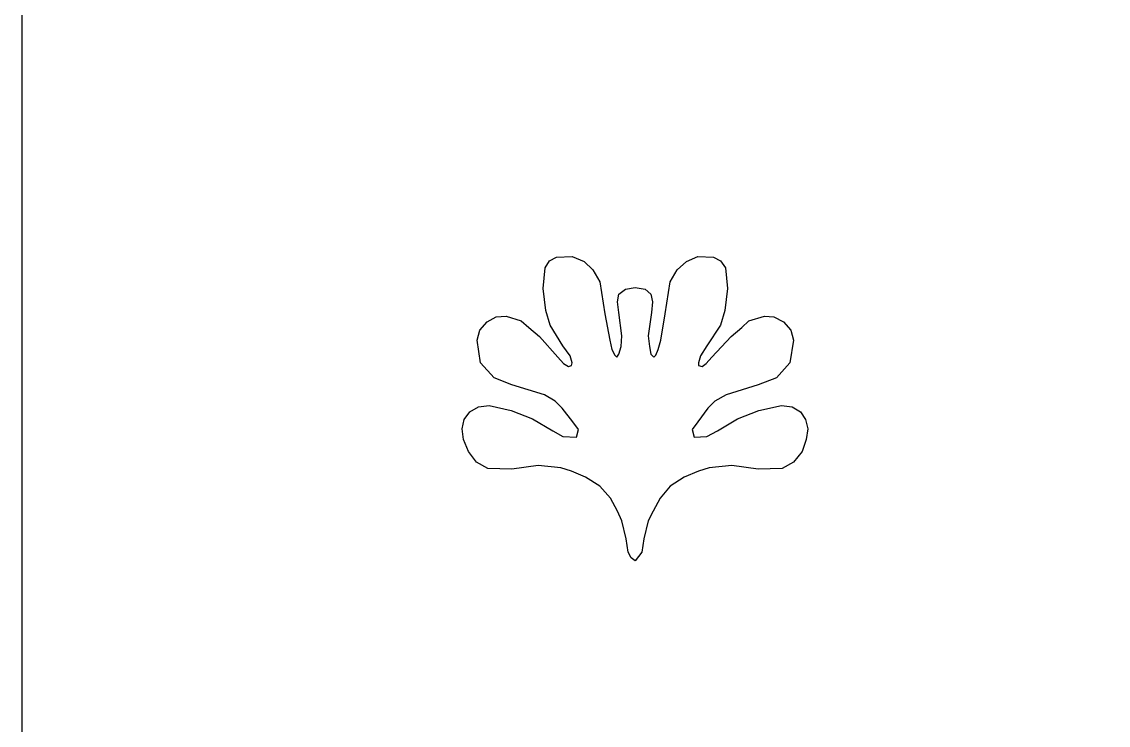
# Model space of a CAD drawing. Header units: centimetres. Extents: x -27 to -20.6, y -3.2 to 9.
# Drawn here: x -26.999 to -23.813, y 0.831 to 2.895 of the extents above; entities that cross this region are included whole.
import ezdxf

# ---------------------------------------------------------------- set-up
doc = ezdxf.new("R2010")
doc.units = ezdxf.units.CM
doc.header["$MEASUREMENT"] = 0
doc.layers.add('layer 1', color=7, linetype='Continuous')

msp = doc.modelspace()

# ---------------------------------------------------------------- linework, layer by layer
at = {"layer": 'layer 1', "lineweight": 30}
for points, knots in [([(-26.99914, -3.2112), (-26.99914, -3.2112), (-26.99914, 9.00077), (-26.99914, 9.00077), (-26.99914, 9.00077), (-26.99914, 9.00077), (-20.6277, 9.00077), (-20.6277, 9.00077), (-20.6277, 9.00077), (-20.6277, 9.00077), (-20.6277, -3.2112), (-20.6277, -3.2112), (-20.6277, -3.2112), (-20.6277, -3.2112), (-26.99914, -3.2112), (-26.99914, -3.2112)], [0, 0, 0, 0, 0.2, 0.2, 0.2, 0.2, 0.4, 0.4, 0.4, 0.4, 0.6, 0.6, 0.6, 0.6, 1, 1, 1, 1]), ([(-25.20014, 1.31347), (-25.20014, 1.31347), (-25.18143, 1.33842), (-25.18143, 1.33842), (-25.18143, 1.33842), (-25.18143, 1.33842), (-25.17516, 1.37797), (-25.17516, 1.37797), (-25.17516, 1.37797), (-25.17516, 1.37797), (-25.16269, 1.42999), (-25.16269, 1.42999), (-25.16269, 1.42999), (-25.16269, 1.42999), (-25.14812, 1.45911), (-25.14812, 1.45911), (-25.14812, 1.45911), (-25.14812, 1.45911), (-25.12732, 1.49657), (-25.12732, 1.49657), (-25.12732, 1.49657), (-25.12732, 1.49657), (-25.09819, 1.53194), (-25.09819, 1.53194), (-25.09819, 1.53194), (-25.09819, 1.53194), (-25.05659, 1.55898), (-25.05659, 1.55898), (-25.05659, 1.55898), (-25.05659, 1.55898), (-25.01499, 1.57563), (-25.01499, 1.57563), (-25.01499, 1.57563), (-25.01499, 1.57563), (-24.98377, 1.58601), (-24.98377, 1.58601), (-24.98377, 1.58601), (-24.98377, 1.58601), (-24.91722, 1.59228), (-24.91722, 1.59228), (-24.91722, 1.59228), (-24.91722, 1.59228), (-24.84025, 1.58187), (-24.84025, 1.58187), (-24.84025, 1.58187), (-24.84025, 1.58187), (-24.76951, 1.58396), (-24.76951, 1.58396), (-24.76951, 1.58396), (-24.76951, 1.58396), (-24.73621, 1.60267), (-24.73621, 1.60267), (-24.73621, 1.60267), (-24.73621, 1.60267), (-24.71126, 1.63389), (-24.71126, 1.63389), (-24.71126, 1.63389), (-24.71126, 1.63389), (-24.69875, 1.66925), (-24.69875, 1.66925), (-24.69875, 1.66925), (-24.69875, 1.66925), (-24.6946, 1.70047), (-24.6946, 1.70047), (-24.6946, 1.70047), (-24.6946, 1.70047), (-24.70084, 1.72751), (-24.70084, 1.72751), (-24.70084, 1.72751), (-24.70084, 1.72751), (-24.7154, 1.7504), (-24.7154, 1.7504), (-24.7154, 1.7504), (-24.7154, 1.7504), (-24.74038, 1.76497), (-24.74038, 1.76497), (-24.74038, 1.76497), (-24.74038, 1.76497), (-24.77157, 1.76914), (-24.77157, 1.76914), (-24.77157, 1.76914), (-24.77157, 1.76914), (-24.83816, 1.75458), (-24.83816, 1.75458), (-24.83816, 1.75458), (-24.83816, 1.75458), (-24.90056, 1.7296), (-24.90056, 1.7296), (-24.90056, 1.7296), (-24.90056, 1.7296), (-24.95882, 1.69423), (-24.95882, 1.69423), (-24.95882, 1.69423), (-24.95882, 1.69423), (-24.99004, 1.67758), (-24.99004, 1.67758), (-24.99004, 1.67758), (-24.99004, 1.67758), (-25.02746, 1.67549), (-25.02746, 1.67549), (-25.02746, 1.67549), (-25.02746, 1.67549), (-25.0337, 1.69838), (-25.0337, 1.69838), (-25.0337, 1.69838), (-25.0337, 1.69838), (-25.01708, 1.72127), (-25.01708, 1.72127), (-25.01708, 1.72127), (-25.01708, 1.72127), (-24.98795, 1.76082), (-24.98795, 1.76082), (-24.98795, 1.76082), (-24.98795, 1.76082), (-24.96715, 1.78162), (-24.96715, 1.78162), (-24.96715, 1.78162), (-24.96715, 1.78162), (-24.93384, 1.80033), (-24.93384, 1.80033), (-24.93384, 1.80033), (-24.93384, 1.80033), (-24.84025, 1.82946), (-24.84025, 1.82946), (-24.84025, 1.82946), (-24.84025, 1.82946), (-24.78614, 1.85029), (-24.78614, 1.85029), (-24.78614, 1.85029), (-24.78614, 1.85029), (-24.74662, 1.89399), (-24.74662, 1.89399), (-24.74662, 1.89399), (-24.74662, 1.89399), (-24.73621, 1.96054), (-24.73621, 1.96054), (-24.73621, 1.96054), (-24.73621, 1.96054), (-24.74453, 1.9897), (-24.74453, 1.9897), (-24.74453, 1.9897), (-24.74453, 1.9897), (-24.76533, 2.01465), (-24.76533, 2.01465), (-24.76533, 2.01465), (-24.76533, 2.01465), (-24.79446, 2.02921), (-24.79446, 2.02921), (-24.79446, 2.02921), (-24.79446, 2.02921), (-24.8215, 2.0313), (-24.8215, 2.0313), (-24.8215, 2.0313), (-24.8215, 2.0313), (-24.86728, 2.01674), (-24.86728, 2.01674), (-24.86728, 2.01674), (-24.86728, 2.01674), (-24.88809, 1.99799), (-24.88809, 1.99799), (-24.88809, 1.99799), (-24.88809, 1.99799), (-24.91928, 1.97095), (-24.91928, 1.97095), (-24.91928, 1.97095), (-24.91928, 1.97095), (-24.97547, 1.91061), (-24.97547, 1.91061), (-24.97547, 1.91061), (-24.97547, 1.91061), (-24.9921, 1.8919), (-24.9921, 1.8919), (-24.9921, 1.8919), (-24.9921, 1.8919), (-25.00457, 1.88357), (-25.00457, 1.88357), (-25.00457, 1.88357), (-25.00457, 1.88357), (-25.01499, 1.88566), (-25.01499, 1.88566), (-25.01499, 1.88566), (-25.01499, 1.88566), (-25.01499, 1.89399), (-25.01499, 1.89399), (-25.01499, 1.89399), (-25.01499, 1.89399), (-25.00875, 1.91479), (-25.00875, 1.91479), (-25.00875, 1.91479), (-25.00875, 1.91479), (-24.99004, 1.94392), (-24.99004, 1.94392), (-24.99004, 1.94392), (-24.99004, 1.94392), (-24.95049, 2.00426), (-24.95049, 2.00426), (-24.95049, 2.00426), (-24.95049, 2.00426), (-24.93802, 2.04796), (-24.93802, 2.04796), (-24.93802, 2.04796), (-24.93802, 2.04796), (-24.92969, 2.11245), (-24.92969, 2.11245), (-24.92969, 2.11245), (-24.92969, 2.11245), (-24.93593, 2.1728), (-24.93593, 2.1728), (-24.93593, 2.1728), (-24.93593, 2.1728), (-24.95049, 2.1936), (-24.95049, 2.1936), (-24.95049, 2.1936), (-24.95049, 2.1936), (-24.97129, 2.20398), (-24.97129, 2.20398), (-24.97129, 2.20398), (-24.97129, 2.20398), (-25.01708, 2.20607), (-25.01708, 2.20607), (-25.01708, 2.20607), (-25.01708, 2.20607), (-25.05035, 2.19151), (-25.05035, 2.19151), (-25.05035, 2.19151), (-25.05035, 2.19151), (-25.07739, 2.16653), (-25.07739, 2.16653), (-25.07739, 2.16653), (-25.07739, 2.16653), (-25.09819, 2.13116), (-25.09819, 2.13116), (-25.09819, 2.13116), (-25.09819, 2.13116), (-25.11276, 2.03754), (-25.11276, 2.03754), (-25.11276, 2.03754), (-25.11276, 2.03754), (-25.12526, 1.96054), (-25.12526, 1.96054), (-25.12526, 1.96054), (-25.12526, 1.96054), (-25.13356, 1.9335), (-25.13356, 1.9335), (-25.13356, 1.9335), (-25.13356, 1.9335), (-25.1398, 1.91684), (-25.1398, 1.91684), (-25.1398, 1.91684), (-25.1398, 1.91684), (-25.14607, 1.91061), (-25.14607, 1.91061), (-25.14607, 1.91061), (-25.14607, 1.91061), (-25.15436, 1.91894), (-25.15436, 1.91894), (-25.15436, 1.91894), (-25.15436, 1.91894), (-25.15854, 1.94182), (-25.15854, 1.94182), (-25.15854, 1.94182), (-25.15854, 1.94182), (-25.16269, 1.97304), (-25.16269, 1.97304), (-25.16269, 1.97304), (-25.16269, 1.97304), (-25.1523, 2.04169), (-25.1523, 2.04169), (-25.1523, 2.04169), (-25.1523, 2.04169), (-25.15021, 2.07291), (-25.15021, 2.07291), (-25.15021, 2.07291), (-25.15021, 2.07291), (-25.15436, 2.0958), (-25.15436, 2.0958), (-25.15436, 2.0958), (-25.15436, 2.0958), (-25.17102, 2.11036), (-25.17102, 2.11036), (-25.17102, 2.11036), (-25.17102, 2.11036), (-25.20014, 2.11454), (-25.20014, 2.11454), (-25.20014, 2.11454), (-25.20014, 2.11454), (-25.22927, 2.11036), (-25.22927, 2.11036), (-25.22927, 2.11036), (-25.22927, 2.11036), (-25.24798, 2.0958), (-25.24798, 2.0958), (-25.24798, 2.0958), (-25.24798, 2.0958), (-25.25216, 2.07291), (-25.25216, 2.07291), (-25.25216, 2.07291), (-25.25216, 2.07291), (-25.24798, 2.04169), (-25.24798, 2.04169), (-25.24798, 2.04169), (-25.24798, 2.04169), (-25.23966, 1.97304), (-25.23966, 1.97304), (-25.23966, 1.97304), (-25.23966, 1.97304), (-25.24175, 1.94182), (-25.24175, 1.94182), (-25.24175, 1.94182), (-25.24175, 1.94182), (-25.24798, 1.91894), (-25.24798, 1.91894), (-25.24798, 1.91894), (-25.24798, 1.91894), (-25.25422, 1.91061), (-25.25422, 1.91061), (-25.25422, 1.91061), (-25.25422, 1.91061), (-25.26046, 1.91684), (-25.26046, 1.91684), (-25.26046, 1.91684), (-25.26046, 1.91684), (-25.26879, 1.9335), (-25.26879, 1.9335), (-25.26879, 1.9335), (-25.26879, 1.9335), (-25.27502, 1.96054), (-25.27502, 1.96054), (-25.27502, 1.96054), (-25.27502, 1.96054), (-25.28959, 2.03754), (-25.28959, 2.03754), (-25.28959, 2.03754), (-25.28959, 2.03754), (-25.30415, 2.13116), (-25.30415, 2.13116), (-25.30415, 2.13116), (-25.30415, 2.13116), (-25.32495, 2.16653), (-25.32495, 2.16653), (-25.32495, 2.16653), (-25.32495, 2.16653), (-25.34993, 2.19151), (-25.34993, 2.19151), (-25.34993, 2.19151), (-25.34993, 2.19151), (-25.3853, 2.20607), (-25.3853, 2.20607), (-25.3853, 2.20607), (-25.3853, 2.20607), (-25.43108, 2.20398), (-25.43108, 2.20398), (-25.43108, 2.20398), (-25.43108, 2.20398), (-25.45189, 2.1936), (-25.45189, 2.1936), (-25.45189, 2.1936), (-25.45189, 2.1936), (-25.46436, 2.1728), (-25.46436, 2.1728), (-25.46436, 2.1728), (-25.46436, 2.1728), (-25.4706, 2.11245), (-25.4706, 2.11245), (-25.4706, 2.11245), (-25.4706, 2.11245), (-25.46227, 2.04796), (-25.46227, 2.04796), (-25.46227, 2.04796), (-25.46227, 2.04796), (-25.44979, 2.00426), (-25.44979, 2.00426), (-25.44979, 2.00426), (-25.44979, 2.00426), (-25.41234, 1.94392), (-25.41234, 1.94392), (-25.41234, 1.94392), (-25.41234, 1.94392), (-25.39154, 1.91479), (-25.39154, 1.91479), (-25.39154, 1.91479), (-25.39154, 1.91479), (-25.3853, 1.89399), (-25.3853, 1.89399), (-25.3853, 1.89399), (-25.3853, 1.89399), (-25.38739, 1.88566), (-25.38739, 1.88566), (-25.38739, 1.88566), (-25.38739, 1.88566), (-25.39569, 1.88357), (-25.39569, 1.88357), (-25.39569, 1.88357), (-25.39569, 1.88357), (-25.41025, 1.8919), (-25.41025, 1.8919), (-25.41025, 1.8919), (-25.41025, 1.8919), (-25.4269, 1.91061), (-25.4269, 1.91061), (-25.4269, 1.91061), (-25.4269, 1.91061), (-25.48098, 1.97095), (-25.48098, 1.97095), (-25.48098, 1.97095), (-25.48098, 1.97095), (-25.5122, 1.99799), (-25.5122, 1.99799), (-25.5122, 1.99799), (-25.5122, 1.99799), (-25.53509, 2.01674), (-25.53509, 2.01674), (-25.53509, 2.01674), (-25.53509, 2.01674), (-25.57878, 2.0313), (-25.57878, 2.0313), (-25.57878, 2.0313), (-25.57878, 2.0313), (-25.60791, 2.02921), (-25.60791, 2.02921), (-25.60791, 2.02921), (-25.60791, 2.02921), (-25.63495, 2.01465), (-25.63495, 2.01465), (-25.63495, 2.01465), (-25.63495, 2.01465), (-25.65575, 1.9897), (-25.65575, 1.9897), (-25.65575, 1.9897), (-25.65575, 1.9897), (-25.66408, 1.96054), (-25.66408, 1.96054), (-25.66408, 1.96054), (-25.66408, 1.96054), (-25.65367, 1.89399), (-25.65367, 1.89399), (-25.65367, 1.89399), (-25.65367, 1.89399), (-25.61415, 1.85029), (-25.61415, 1.85029), (-25.61415, 1.85029), (-25.61415, 1.85029), (-25.56213, 1.82946), (-25.56213, 1.82946), (-25.56213, 1.82946), (-25.56213, 1.82946), (-25.46645, 1.80033), (-25.46645, 1.80033), (-25.46645, 1.80033), (-25.46645, 1.80033), (-25.43523, 1.78162), (-25.43523, 1.78162), (-25.43523, 1.78162), (-25.43523, 1.78162), (-25.41443, 1.76082), (-25.41443, 1.76082), (-25.41443, 1.76082), (-25.41443, 1.76082), (-25.38321, 1.72127), (-25.38321, 1.72127), (-25.38321, 1.72127), (-25.38321, 1.72127), (-25.36659, 1.69838), (-25.36659, 1.69838), (-25.36659, 1.69838), (-25.36659, 1.69838), (-25.37283, 1.67549), (-25.37283, 1.67549), (-25.37283, 1.67549), (-25.37283, 1.67549), (-25.41234, 1.67758), (-25.41234, 1.67758), (-25.41234, 1.67758), (-25.41234, 1.67758), (-25.44147, 1.69423), (-25.44147, 1.69423), (-25.44147, 1.69423), (-25.44147, 1.69423), (-25.50181, 1.7296), (-25.50181, 1.7296), (-25.50181, 1.7296), (-25.50181, 1.7296), (-25.56422, 1.75458), (-25.56422, 1.75458), (-25.56422, 1.75458), (-25.56422, 1.75458), (-25.62872, 1.76914), (-25.62872, 1.76914), (-25.62872, 1.76914), (-25.62872, 1.76914), (-25.6599, 1.76497), (-25.6599, 1.76497), (-25.6599, 1.76497), (-25.6599, 1.76497), (-25.68488, 1.7504), (-25.68488, 1.7504), (-25.68488, 1.7504), (-25.68488, 1.7504), (-25.70151, 1.72751), (-25.70151, 1.72751), (-25.70151, 1.72751), (-25.70151, 1.72751), (-25.70777, 1.70047), (-25.70777, 1.70047), (-25.70777, 1.70047), (-25.70777, 1.70047), (-25.70359, 1.66925), (-25.70359, 1.66925), (-25.70359, 1.66925), (-25.70359, 1.66925), (-25.68903, 1.63389), (-25.68903, 1.63389), (-25.68903, 1.63389), (-25.68903, 1.63389), (-25.66614, 1.60267), (-25.66614, 1.60267), (-25.66614, 1.60267), (-25.66614, 1.60267), (-25.63286, 1.58396), (-25.63286, 1.58396), (-25.63286, 1.58396), (-25.63286, 1.58396), (-25.56213, 1.58187), (-25.56213, 1.58187), (-25.56213, 1.58187), (-25.56213, 1.58187), (-25.48516, 1.59228), (-25.48516, 1.59228), (-25.48516, 1.59228), (-25.48516, 1.59228), (-25.41858, 1.58601), (-25.41858, 1.58601), (-25.41858, 1.58601), (-25.41858, 1.58601), (-25.38739, 1.57563), (-25.38739, 1.57563), (-25.38739, 1.57563), (-25.38739, 1.57563), (-25.34579, 1.55898), (-25.34579, 1.55898), (-25.34579, 1.55898), (-25.34579, 1.55898), (-25.30415, 1.53194), (-25.30415, 1.53194), (-25.30415, 1.53194), (-25.30415, 1.53194), (-25.27296, 1.49657), (-25.27296, 1.49657), (-25.27296, 1.49657), (-25.27296, 1.49657), (-25.25216, 1.45911), (-25.25216, 1.45911), (-25.25216, 1.45911), (-25.25216, 1.45911), (-25.23966, 1.42999), (-25.23966, 1.42999), (-25.23966, 1.42999), (-25.23966, 1.42999), (-25.22718, 1.37797), (-25.22718, 1.37797), (-25.22718, 1.37797), (-25.22718, 1.37797), (-25.22095, 1.33842), (-25.22095, 1.33842), (-25.22095, 1.33842), (-25.22095, 1.33842), (-25.21262, 1.32177), (-25.21262, 1.32177), (-25.21262, 1.32177), (-25.21262, 1.32177), (-25.20014, 1.31347), (-25.20014, 1.31347)], [0, 0, 0, 0, 0.0069444, 0.0069444, 0.0069444, 0.0069444, 0.0138889, 0.0138889, 0.0138889, 0.0138889, 0.0208333, 0.0208333, 0.0208333, 0.0208333, 0.0277778, 0.0277778, 0.0277778, 0.0277778, 0.0347222, 0.0347222, 0.0347222, 0.0347222, 0.0416667, 0.0416667, 0.0416667, 0.0416667, 0.0486111, 0.0486111, 0.0486111, 0.0486111, 0.0555556, 0.0555556, 0.0555556, 0.0555556, 0.0625, 0.0625, 0.0625, 0.0625, 0.0694444, 0.0694444, 0.0694444, 0.0694444, 0.0763889, 0.0763889, 0.0763889, 0.0763889, 0.0833333, 0.0833333, 0.0833333, 0.0833333, 0.0902778, 0.0902778, 0.0902778, 0.0902778, 0.0972222, 0.0972222, 0.0972222, 0.0972222, 0.1041667, 0.1041667, 0.1041667, 0.1041667, 0.1111111, 0.1111111, 0.1111111, 0.1111111, 0.1180556, 0.1180556, 0.1180556, 0.1180556, 0.125, 0.125, 0.125, 0.125, 0.1319444, 0.1319444, 0.1319444, 0.1319444, 0.1388889, 0.1388889, 0.1388889, 0.1388889, 0.1458333, 0.1458333, 0.1458333, 0.1458333, 0.1527778, 0.1527778, 0.1527778, 0.1527778, 0.1597222, 0.1597222, 0.1597222, 0.1597222, 0.1666667, 0.1666667, 0.1666667, 0.1666667, 0.1736111, 0.1736111, 0.1736111, 0.1736111, 0.1805556, 0.1805556, 0.1805556, 0.1805556, 0.1875, 0.1875, 0.1875, 0.1875, 0.1944444, 0.1944444, 0.1944444, 0.1944444, 0.2013889, 0.2013889, 0.2013889, 0.2013889, 0.2083333, 0.2083333, 0.2083333, 0.2083333, 0.2152778, 0.2152778, 0.2152778, 0.2152778, 0.2222222, 0.2222222, 0.2222222, 0.2222222, 0.2291667, 0.2291667, 0.2291667, 0.2291667, 0.2361111, 0.2361111, 0.2361111, 0.2361111, 0.2430556, 0.2430556, 0.2430556, 0.2430556, 0.25, 0.25, 0.25, 0.25, 0.2569444, 0.2569444, 0.2569444, 0.2569444, 0.2638889, 0.2638889, 0.2638889, 0.2638889, 0.2708333, 0.2708333, 0.2708333, 0.2708333, 0.2777778, 0.2777778, 0.2777778, 0.2777778, 0.2847222, 0.2847222, 0.2847222, 0.2847222, 0.2916667, 0.2916667, 0.2916667, 0.2916667, 0.2986111, 0.2986111, 0.2986111, 0.2986111, 0.3055556, 0.3055556, 0.3055556, 0.3055556, 0.3125, 0.3125, 0.3125, 0.3125, 0.3194444, 0.3194444, 0.3194444, 0.3194444, 0.3263889, 0.3263889, 0.3263889, 0.3263889, 0.3333333, 0.3333333, 0.3333333, 0.3333333, 0.3402778, 0.3402778, 0.3402778, 0.3402778, 0.3472222, 0.3472222, 0.3472222, 0.3472222, 0.3541667, 0.3541667, 0.3541667, 0.3541667, 0.3611111, 0.3611111, 0.3611111, 0.3611111, 0.3680556, 0.3680556, 0.3680556, 0.3680556, 0.375, 0.375, 0.375, 0.375, 0.3819444, 0.3819444, 0.3819444, 0.3819444, 0.3888889, 0.3888889, 0.3888889, 0.3888889, 0.3958333, 0.3958333, 0.3958333, 0.3958333, 0.4027778, 0.4027778, 0.4027778, 0.4027778, 0.4097222, 0.4097222, 0.4097222, 0.4097222, 0.4166667, 0.4166667, 0.4166667, 0.4166667, 0.4236111, 0.4236111, 0.4236111, 0.4236111, 0.4305556, 0.4305556, 0.4305556, 0.4305556, 0.4375, 0.4375, 0.4375, 0.4375, 0.4444444, 0.4444444, 0.4444444, 0.4444444, 0.4513889, 0.4513889, 0.4513889, 0.4513889, 0.4583333, 0.4583333, 0.4583333, 0.4583333, 0.4652778, 0.4652778, 0.4652778, 0.4652778, 0.4722222, 0.4722222, 0.4722222, 0.4722222, 0.4791667, 0.4791667, 0.4791667, 0.4791667, 0.4861111, 0.4861111, 0.4861111, 0.4861111, 0.4930556, 0.4930556, 0.4930556, 0.4930556, 0.5, 0.5, 0.5, 0.5, 0.5069444, 0.5069444, 0.5069444, 0.5069444, 0.5138889, 0.5138889, 0.5138889, 0.5138889, 0.5208333, 0.5208333, 0.5208333, 0.5208333, 0.5277778, 0.5277778, 0.5277778, 0.5277778, 0.5347222, 0.5347222, 0.5347222, 0.5347222, 0.5416667, 0.5416667, 0.5416667, 0.5416667, 0.5486111, 0.5486111, 0.5486111, 0.5486111, 0.5555556, 0.5555556, 0.5555556, 0.5555556, 0.5625, 0.5625, 0.5625, 0.5625, 0.5694444, 0.5694444, 0.5694444, 0.5694444, 0.5763889, 0.5763889, 0.5763889, 0.5763889, 0.5833333, 0.5833333, 0.5833333, 0.5833333, 0.5902778, 0.5902778, 0.5902778, 0.5902778, 0.5972222, 0.5972222, 0.5972222, 0.5972222, 0.6041667, 0.6041667, 0.6041667, 0.6041667, 0.6111111, 0.6111111, 0.6111111, 0.6111111, 0.6180556, 0.6180556, 0.6180556, 0.6180556, 0.625, 0.625, 0.625, 0.625, 0.6319444, 0.6319444, 0.6319444, 0.6319444, 0.6388889, 0.6388889, 0.6388889, 0.6388889, 0.6458333, 0.6458333, 0.6458333, 0.6458333, 0.6527778, 0.6527778, 0.6527778, 0.6527778, 0.6597222, 0.6597222, 0.6597222, 0.6597222, 0.6666667, 0.6666667, 0.6666667, 0.6666667, 0.6736111, 0.6736111, 0.6736111, 0.6736111, 0.6805556, 0.6805556, 0.6805556, 0.6805556, 0.6875, 0.6875, 0.6875, 0.6875, 0.6944444, 0.6944444, 0.6944444, 0.6944444, 0.7013889, 0.7013889, 0.7013889, 0.7013889, 0.7083333, 0.7083333, 0.7083333, 0.7083333, 0.7152778, 0.7152778, 0.7152778, 0.7152778, 0.7222222, 0.7222222, 0.7222222, 0.7222222, 0.7291667, 0.7291667, 0.7291667, 0.7291667, 0.7361111, 0.7361111, 0.7361111, 0.7361111, 0.7430556, 0.7430556, 0.7430556, 0.7430556, 0.75, 0.75, 0.75, 0.75, 0.7569444, 0.7569444, 0.7569444, 0.7569444, 0.7638889, 0.7638889, 0.7638889, 0.7638889, 0.7708333, 0.7708333, 0.7708333, 0.7708333, 0.7777778, 0.7777778, 0.7777778, 0.7777778, 0.7847222, 0.7847222, 0.7847222, 0.7847222, 0.7916667, 0.7916667, 0.7916667, 0.7916667, 0.7986111, 0.7986111, 0.7986111, 0.7986111, 0.8055556, 0.8055556, 0.8055556, 0.8055556, 0.8125, 0.8125, 0.8125, 0.8125, 0.8194444, 0.8194444, 0.8194444, 0.8194444, 0.8263889, 0.8263889, 0.8263889, 0.8263889, 0.8333333, 0.8333333, 0.8333333, 0.8333333, 0.8402778, 0.8402778, 0.8402778, 0.8402778, 0.8472222, 0.8472222, 0.8472222, 0.8472222, 0.8541667, 0.8541667, 0.8541667, 0.8541667, 0.8611111, 0.8611111, 0.8611111, 0.8611111, 0.8680556, 0.8680556, 0.8680556, 0.8680556, 0.875, 0.875, 0.875, 0.875, 0.8819444, 0.8819444, 0.8819444, 0.8819444, 0.8888889, 0.8888889, 0.8888889, 0.8888889, 0.8958333, 0.8958333, 0.8958333, 0.8958333, 0.9027778, 0.9027778, 0.9027778, 0.9027778, 0.9097222, 0.9097222, 0.9097222, 0.9097222, 0.9166667, 0.9166667, 0.9166667, 0.9166667, 0.9236111, 0.9236111, 0.9236111, 0.9236111, 0.9305556, 0.9305556, 0.9305556, 0.9305556, 0.9375, 0.9375, 0.9375, 0.9375, 0.9444444, 0.9444444, 0.9444444, 0.9444444, 0.9513889, 0.9513889, 0.9513889, 0.9513889, 0.9583333, 0.9583333, 0.9583333, 0.9583333, 0.9652778, 0.9652778, 0.9652778, 0.9652778, 0.9722222, 0.9722222, 0.9722222, 0.9722222, 0.9791667, 0.9791667, 0.9791667, 0.9791667, 0.9861111, 0.9861111, 0.9861111, 0.9861111, 1, 1, 1, 1])]:
    msp.add_open_spline(points, degree=3, knots=knots, dxfattribs=at)

doc.saveas('drawing.dxf')
